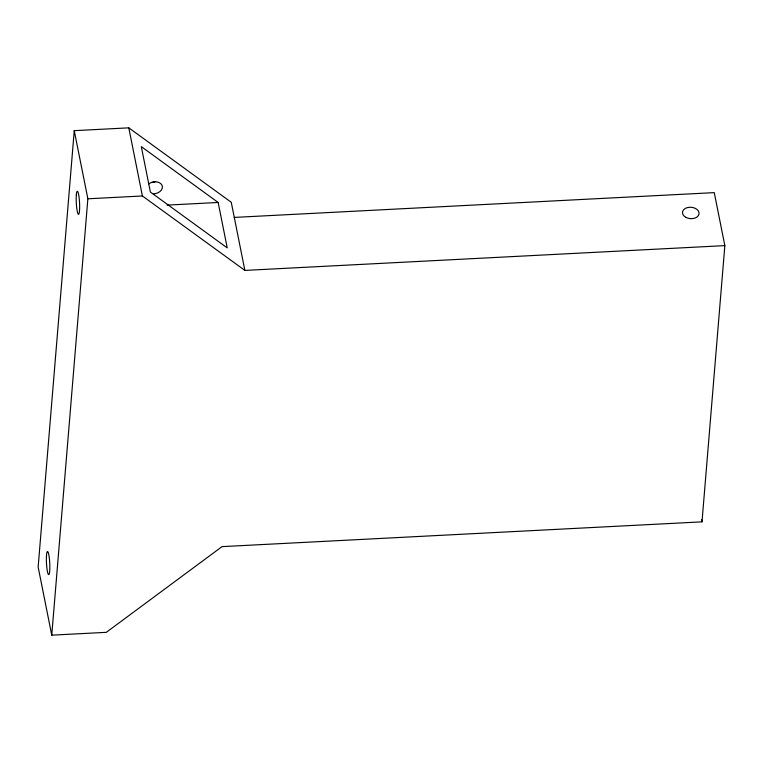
<?xml version="1.0" encoding="UTF-8"?>
<svg xmlns="http://www.w3.org/2000/svg" width="763" height="763" viewBox="0 0 763 763"><rect width="100%" height="100%" fill="white"/><g stroke="black" fill="none" stroke-linecap="round" stroke-linejoin="round"><path stroke-width="1.14" d="M724.85 245.619L244.875 270.407L231.256 202.281L128.794 127.841L74.249 130.664L38.15 567.023L51.76 635.159L106.305 632.336L222.014 546.632L701.998 521.844L724.85 245.619L714.263 192.629L234.279 217.417M51.76 635.159L87.869 198.79L74.249 130.664M87.869 198.79L142.404 195.977L244.875 270.407M167.04 205.104L218.161 202.472L227.231 247.889L150.387 192.057L141.308 146.639L218.161 202.472M701.54 519.546L701.998 521.844M128.794 127.841L142.404 195.977M155.585 181.47A8.279 5.913 -11.3 0 1 151.427 182.481M148.766 183.883A8.279 5.913 -11.3 0 1 161.947 185.142A8.279 5.913 -11.3 0 1 153.697 193.84M46.514 555.111A11.588 1.631 87 0 0 48.298 574.31A11.588 1.631 87 0 0 49.5 559.756A11.588 1.631 87 0 0 46.514 555.111M76.329 194.813A11.588 1.631 87 0 0 78.103 214.012A11.588 1.631 87 0 0 79.304 199.448A11.588 1.631 87 0 0 76.329 194.813M685.756 217.302A8.326 5.713 4.7 0 0 699.022 214.031A8.326 5.713 4.7 0 0 687.539 207.555A8.326 5.713 4.7 0 0 685.756 217.302"/></g></svg>
